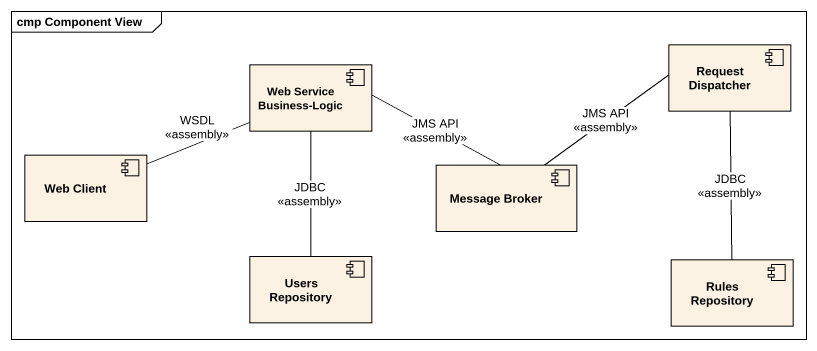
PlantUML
@startuml
mainframe cmp Component View
component "Web Service Business-Logic" as Web_Service_Business_Logic
component "Request Dispatcher" as Request_Dispatcher
component "Web Client" as Web_Client
component "Message Broker" as Message_Broker
component "Users Repository" as Users_Repository
component "Rules Repository" as Rules_Repository
Web_Service_Business_Logic -right- Message_Broker : JMS API\n<<assembly>>
Web_Service_Business_Logic -- Users_Repository : JDBC\n<<assembly>>
Request_Dispatcher -left- Message_Broker : JMS API\n<<assembly>>
Request_Dispatcher -- Rules_Repository : JDBC\n<<assembly>>
Web_Client -right- Web_Service_Business_Logic : WSDL\n<<assembly>>
@enduml
